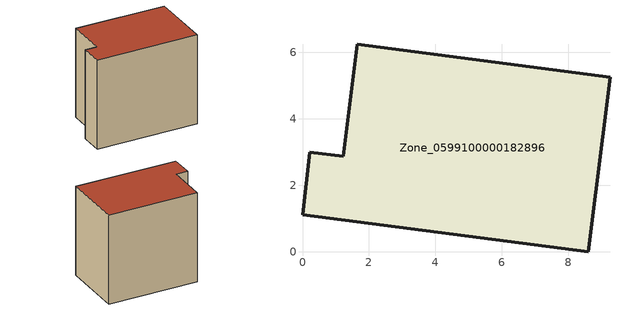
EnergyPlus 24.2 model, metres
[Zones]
Zone_0599100000182896
 floor ground (C_G): 8.59,0 0,1.12 0.22,3 1.22,2.87 1.64,6.25 9.25,5.25 z0
 wall outside (C_F): 1.22,2.87 0.22,3 0,1.12 8.59,0 9.25,5.25 1.64,6.25 1.22,2.87 z0:7.73
 roof outside (C_R): 9.25,5.25 1.64,6.25 1.22,2.87 0.22,3 0,1.12 8.59,0 z7.73
[BUILDING]
Pand.0599100000182896: North Axis=0; Terrain=City; Loads Convergence Tolerance Value=0.04; Temperature Convergence Tolerance Value=0.4; Solar Distribution=FullExterior; Maximum Number of Warmup Days=25; Minimum Number of Warmup Days=1
[Site:Location]
Rotterdam.The.Hague.AP_ZH_NLD Design_Conditions: Latitude=51.96; Longitude=4.45; Time Zone=1; Elevation=-4.5
[SITE:GROUNDTEMPERATURE:BUILDINGSURFACE]
18, 18, 18, 18, 18, 18, 18, 18, 18, 18, 18, 18
[MATERIAL] Thermal Absorptance=0.9; Solar Absorptance=0.7; Visible Absorptance=0.7
Name | Roughness | Thickness | Conductivity | Density | Specific Heat
G.D.1965 | MediumSmooth | 0.15 | 1 | 540 | 1210
F.D.1965 | Rough | 0.3 | 0.857143 | 1920 | 840
R.D.1965 | MediumRough | 0.2 | 0.08 | 1500 | 1000
[CONSTRUCTION]
C_G: G.D.1965
C_F: F.D.1965
C_R: R.D.1965
[ZONE]
Zone_0599100000182896: Type=1; Multiplier=1; Ceiling Height=Autocalculate; Volume=Autocalculate; Floor Area=autocalculate; Part of Total Floor Area=Yes
[ZONEINFILTRATION:DESIGNFLOWRATE]
Infil_Zone_0599100000182896: Zone or ZoneList or Space or SpaceList=Zone_0599100000182896; Schedule=AlwaysOn; Design Flow Rate Calculation Method=Flow/Area; Flow Rate per Floor Area=0.0042; Constant Term Coefficient=1; Temperature Term Coefficient=0; Velocity Term Coefficient=0; Velocity Squared Term Coefficient=0
[HVACTEMPLATE:ZONE:IDEALLOADSAIRSYSTEM]
Zone_0599100000182896: Maximum Heating Supply Air Temperature=50; Minimum Cooling Supply Air Temperature=13; Maximum Heating Supply Air Humidity Ratio=0.0156; Minimum Cooling Supply Air Humidity Ratio=0.0077; Heating Limit=NoLimit; Cooling Limit=NoLimit; Dehumidification Control Type=ConstantSensibleHeatRatio; Cooling Sensible Heat Ratio=0.7; Dehumidification Setpoint=60; Humidification Control Type=None; Humidification Setpoint=30; Outdoor Air Method=None; Outdoor Air Flow Rate per Person=0.00944; Outdoor Air Flow Rate per Zone Floor Area=0; Outdoor Air Flow Rate per Zone=0; Demand Controlled Ventilation Type=None; Outdoor Air Economizer Type=NoEconomizer; Heat Recovery Type=None; Sensible Heat Recovery Effectiveness=0.7; Latent Heat Recovery Effectiveness=0.65
[ZONECONTROL:THERMOSTAT]
ThermostatControl_Zone_0599100000182896: Zone or ZoneList=Zone_0599100000182896; Control Type Schedule=DualSetpointControlType; Control 1=Thermostat_Zone_0599100000182896; Temperature Difference Between Cutout And Setpoint=0
[THERMOSTATSETPOINT:DUALSETPOINT]
Thermostat_Zone_0599100000182896: Heating Setpoint Temperature Schedule=HeatingSetpoint_Zone_0599100000182896; Cooling Setpoint Temperature Schedule=CoolingSetpoint_Zone_0599100000182896
[SCHEDULE:COMPACT]
HeatingSetpoint_Zone_0599100000182896: Through: 12/31, For: AllDays, Until: 24:00, 21
CoolingSetpoint_Zone_0599100000182896: Through: 12/31, For: AllDays, Until: 24:00, 24
DualSetpointControlType: Through: 12/31, For: AllDays, Until: 24:00, 4
AlwaysOn: Through: 12/31, For: AllDays, Until: 24:00, 1
